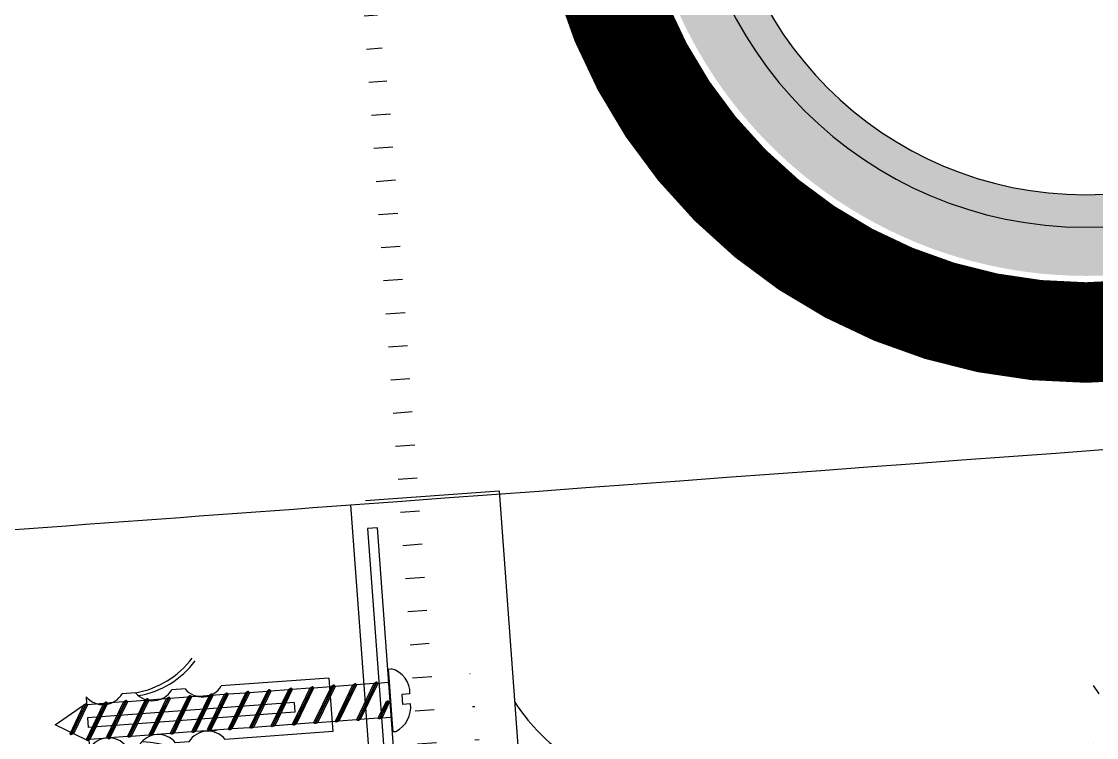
# Model space of a CAD drawing. Header units: inches. Extents: x 0 to 1813292486, y 0 to 3473589894.
# Drawn here: x 600638527.2 to 600638687.5, y 3473202229.8 to 3473202336.6 of the extents above; entities that cross this region are included whole.
import ezdxf
from ezdxf.enums import TextEntityAlignment as Align

# ---------------------------------------------------------------- set-up
doc = ezdxf.new("R2010")
doc.units = ezdxf.units.IN
doc.header["$LTSCALE"] = 1000
doc.header["$MEASUREMENT"] = 0
doc.linetypes.add('AX-MALL-WALL-P02-QT$0$CENTER', pattern=[2, 1.25, -0.25, 0.25, -0.25])
doc.linetypes.add('AX-MALL-WALL-P02-QT$0$HIDDEN', pattern=[0.375, 0.25, -0.125])
for name, color, linetype in [('A-Anno-Note', 241, 'Continuous'), ('AX-MALL-P02-200$0$A-Anno-Note', 241, 'Continuous'), ('AX-MALL-WALL-P02$0$A-Anno-Note', 241, 'Continuous'), ('AX-MALL-WALL-P02-QT$0$0BJECT', 7, 'Continuous'), ('AX-MALL-WALL-P02-QT$0$1', 1, 'Continuous'), ('AX-MALL-WALL-P02-QT$0$1填充', 8, 'Continuous'), ('AX-MALL-WALL-P02-QT$0$8', 8, 'Continuous'), ('AX-MALL-WALL-P02-QT$0$8 填充 虚线 打断线 0.1', 8, 'Continuous'), ('AX-MALL-WALL-P02-QT$0$A-Anno-Note', 241, 'Continuous'), ('AX-MALL-WALL-P02-QT$0$A-Curt', 151, 'Continuous'), ('AX-MALL-WALL-P02-QT$0$A-Detl-Patt', 8, 'Continuous'), ('AX-MALL-WALL-P02-QT$0$A-Detl-Thin', 131, 'Continuous'), ('AX-MALL-WALL-P02-QT$0$A-Wall', 2, 'Continuous'), ('AX-MALL-WALL-P02-QT$0$A-Wall-Patt', 13, 'Continuous'), ('AX-MALL-WALL-P02-QT$0$AP', 3, 'Continuous'), ('AX-MALL-WALL-P02-QT$0$F12_Submate', 8, 'Continuous'), ('AX-MALL-WALL-P02-QT$0$STSF', 2, 'Continuous'), ('PX-MALL-P02-LG$0$P-Airr-Pipe', 140, 'Continuous'), ('PX-MALL-P02-LG$0$P-Pipe-Risr', 7, 'Continuous'), ('PX-MALL-P02-LG$0$P-Pipe-Risr-Arch', 6, 'Continuous'), ('PX-MALL-P02-LG$0$P-Pipe-Risr-W100', 6, 'Continuous'), ('PX-MALL-P02-LG$0$P-Pipe-Risr-W50', 6, 'Continuous')]:
    doc.layers.add(name, color=color, linetype=linetype)
doc.styles.add('PX-MALL-P02-LG$0$jzfz', font='gbenor.shx', dxfattribs={"bigfont": 'gbcbig.shx'})

# ---------------------------------------------------------------- blocks, each defined once
blk = doc.blocks.new('AX-MALL-WALL-P02-QT$0$tj')
at = {"layer": 'AX-MALL-WALL-P02-QT$0$A-Detl-Patt'}
h = blk.add_hatch(dxfattribs=at)
h.set_pattern_fill('STEEL', color=256, scale=100.0000000000001, angle=50.43183869082386)
h.set_pattern_definition([(75.00000000004839, (-14278.19445574284, 156289.8254051208), (-153.3407249234246, 41.08752340989569), []), (75.00000000004839, (-14317.88195610046, 156358.5661673546), (-153.3407249234246, 41.08752340989569), [])])
edge = h.paths.add_edge_path()
edge.add_arc((274302.9537697641, 370915.3693751197), 354853.2281302969, 270.9601093956941, 275.9513128638887)
edge.add_line((311095.3180618286, 17974.67259407043), (323404.2928284407, 17664.898229599))
edge.add_arc((337498.5854798314, -5423.033113246463), 27049.98445535583, 84.4296474408203, 121.40245730350341, ccw=False)
edge.add_line((340124.270958662, 21499.21483898163), (352435.6233639717, 23411.5238032341))
edge.add_line((352435.6233639717, 23411.5238032341), (352460.3320846558, 23263.57286787033))
edge.add_arc((262948.9762239404, 558936.3422532297), 543099.989586636, 279.486523026639, 288.5053300047131)
edge.add_line((435325.042740941, 43917.80823612213), (435185.9318172932, 44187.60760259628))
edge.add_arc((262948.9762341097, 558936.342259489), 542799.9895904897, 279.51816553668203, 288.50044427399206, ccw=False)
edge.add_line((352706.5441896915, 23608.95860147476), (352681.7270303965, 23756.88773488998))
edge.add_line((352681.7270303965, 23756.88773488998), (340117.7681742907, 21803.84383869171))
edge.add_arc((337510.0970116529, -5455.006554111635), 27383.29552171703, 84.53552636432372, 121.2026843873002)
edge.add_line((323323.7129554749, 17967.02113437653), (311085.7617697716, 18275.00808191299))
edge.add_arc((274273.8104503512, 371474.5356685471), 355112.6948552598, 270.96411062040687, 275.9501261722048, ccw=False)
edge.add_line((280248.9759351015, 16412.11376953125), (280248.9759185314, 16111.96136569977))
blk = doc.blocks.new('*U279')
at = {"color": 0, "linetype": 'ByBlock', "lineweight": 50, "ltscale": 0.2}
for p, q in [((-2.147202852589544, 4.749999999999091), (0, 4.749999999999091)), ((0, -4.749999999999091), (0, 4.749999999999091)), ((-3.69999999999709, 0.3999999999987267), (-3.325615217181621, 0.4000000000023647)), ((-3.325615217181621, 0.4000000000023647), (-3.325615240581101, -0.4000000000023647)), ((-3.69999999999709, -0.4000000000005457), (-3.325615240581101, -0.4000000000023647)), ((-3.69999999999709, -0.4000000000005457), (-3.325615217181621, -0.4000000000023647)), ((-2.147202852655028, -4.750000000000909), (0, -4.749999999999091))]:
    blk.add_line(p, q, dxfattribs=at)
at = {"color": 6, "linetype": 'AX-MALL-WALL-P02-QT$0$HIDDEN', "ltscale": 0.05}
for p, q in [((-0.6750316474657977, 1.140000000000001), (-3.325615228868008, 2.449999999987274)), ((-0.6750316474657977, 1.14), (-0.6750316474657977, -1.140000000000001)), ((-0.06888289537171222, 0), (-0.6750316474657977, 1.140000000000001)), ((-0.06888289537171222, 0), (-0.6750316474657977, -1.140000000000001)), ((-0.6750316474657977, -1.140000000000001), (-3.325615228893758, -2.449999999999999))]:
    blk.add_line(p, q, dxfattribs=at)
at = {"color": 0, "linetype": 'ByBlock', "ltscale": 0.2}
for p, q in [((0.1999999999970897, 1.789999999997235), (11.67855772335856, 1.789999999997235)), ((1.247816335799423, 1.789999999997235), (1.600000000005707, 2.399999999998059)), ((1.600000000005707, 2.399999999998059), (1.952183664211248, 1.789999999998216)), ((2.847816335799424, 1.789999999997235), (3.200000000005707, 2.399999999998059)), ((3.200000000005707, 2.399999999998059), (3.552183664211248, 1.789999999998216)), ((4.447816335799424, 1.789999999997235), (4.800000000005708, 2.399999999998059)), ((4.800000000005708, 2.399999999998059), (5.152183664211249, 1.789999999998216)), ((6.047816335799424, 1.789999999997235), (6.400000000005708, 2.399999999998059)), ((6.400000000005708, 2.399999999998059), (6.752183664211248, 1.789999999998216)), ((7.647816335799424, 1.789999999997235), (8.000000000005707, 2.399999999998059)), ((8.000000000005707, 2.399999999998059), (8.352183664211248, 1.789999999998216)), ((9.247816335799424, 1.789999999997235), (9.600000000005707, 2.399999999998059)), ((9.600000000005707, 2.399999999998059), (9.952183664211248, 1.789999999998216)), ((11.67855772335856, 1.789999999997235), (16, 0)), ((16, 0), (11.67855772334904, -1.790000000000873)), ((0.1999999999970896, -1.790000000000873), (11.67855772334904, -1.790000000000873)), ((2.047816335800007, -1.789999999998201), (2.400000000005662, -2.399999999998059)), ((2.400000000005662, -2.399999999998059), (2.752183664211202, -1.789999999998216)), ((3.647816335800008, -1.789999999998201), (4.000000000005661, -2.399999999998059)), ((4.000000000005661, -2.399999999998059), (4.352183664211202, -1.789999999998216)), ((5.247816335800009, -1.789999999998201), (5.600000000005663, -2.399999999998059)), ((5.600000000005663, -2.399999999998059), (5.952183664211203, -1.789999999998216)), ((6.847816335800008, -1.789999999998201), (7.200000000005662, -2.399999999998059)), ((7.200000000005662, -2.399999999998059), (7.552183664211203, -1.789999999998216)), ((8.447816335800008, -1.789999999998201), (8.800000000005662, -2.399999999998059)), ((8.800000000005662, -2.399999999998059), (9.152183664211202, -1.789999999998216)), ((10.04781633580001, -1.789999999998201), (10.40000000000566, -2.399999999998059)), ((10.40000000000566, -2.399999999998059), (10.7521836642112, -1.789999999998216))]:
    blk.add_line(p, q, dxfattribs=at)
at = {"color": 6, "linetype": 'ByBlock'}
for p, q in [((1.247816335799423, 1.789999999997235), (2.047816335800007, -1.789999999998201)), ((1.600000000005707, 2.399999999998059), (2.400000000005662, -2.399999999998059)), ((2.752183664209724, -1.790000000000873), (1.952183664211248, 1.789999999998216)), ((2.847816335799424, 1.789999999997235), (3.647816335800008, -1.789999999998201)), ((3.200000000005707, 2.399999999998059), (4.000000000005661, -2.399999999998059)), ((4.352183664209724, -1.790000000000873), (3.552183664211248, 1.789999999998216)), ((4.447816335799424, 1.789999999997235), (5.247816335800009, -1.789999999998201)), ((4.800000000005708, 2.399999999998059), (5.600000000005663, -2.399999999998059)), ((5.952183664209725, -1.790000000000873), (5.152183664211249, 1.789999999998216)), ((6.047816335799424, 1.789999999997235), (6.847816335800008, -1.789999999998201)), ((6.400000000005708, 2.399999999998059), (7.200000000005662, -2.399999999998059)), ((7.552183664209725, -1.790000000000873), (6.752183664211248, 1.789999999998216)), ((7.647816335799424, 1.789999999997235), (8.447816335800008, -1.789999999998201)), ((8.000000000005707, 2.399999999998059), (8.800000000005662, -2.399999999998059)), ((9.152183664209725, -1.790000000000873), (8.352183664211248, 1.789999999998216)), ((9.247816335799424, 1.789999999997235), (10.04781633580001, -1.789999999998201)), ((9.600000000005707, 2.399999999998059), (10.40000000000566, -2.399999999998059)), ((10.75218366420972, -1.790000000000873), (9.952183664211248, 1.789999999998216))]:
    blk.add_line(p, q, dxfattribs=at)
at = {"color": 1, "linetype": 'AX-MALL-WALL-P02-QT$0$CENTER', "ltscale": 0.1}
blk.add_line((-3.720025046972161, 0), (16.47241296467109, 0), dxfattribs=at)
at = {"color": 0, "linetype": 'ByBlock', "lineweight": 50, "ltscale": 0.2}
for start, end in [(143.57642635749, 177.1340160170254), (182.8659839823501, 216.4235736418013)]:
    blk.add_arc((4.289993742175284, -4.638422979041934e-11), 8, start, end, dxfattribs=at)
at = {"color": 0, "linetype": 'ByBlock', "ltscale": 0.2}
for centre, start, end in [((0.1999999999970897, 1.989999999997235), 180, 270), ((0.1999999999970896, -1.990000000000873), 90, 180)]:
    blk.add_arc(centre, 0.2, start, end, dxfattribs=at)
blk = doc.blocks.new('AX-MALL-WALL-P02-QT$0$GB12618-90-4×10铆厚5')
at = {"color": 3, "linetype": 'Continuous'}
for p, q in [((-0.3828890285466002, 4.144999999999996), (2.842170943040401e-13, 4.144999999999996)), ((2.842170943040401e-13, 4.144999999999996), (-2.557953848736361e-13, -4.144999999999982)), ((1.13686837721616e-13, 2), (5.000000000000085, 2)), ((-1.699999999999875, 1.090000000000003), (-1.700000000000017, -1.090000000000003)), ((6.5, 0), (7.260859888279697, 1.439128983241929)), ((6.5, 0), (7.260859888279697, -1.439128983241929)), ((-5.684341886080801e-14, -2), (5.000000000000171, -2)), ((-0.3828890285466002, -4.144999999999996), (-2.557953848736361e-13, -4.144999999999982))]:
    blk.add_line(p, q, dxfattribs=at)
at = {"color": 1, "linetype": 'AX-MALL-WALL-P02-QT$0$CENTER', "ltscale": 2.357947691000002}
blk.add_line((-2.470786271884123, 0), (7.1549121964959, 0), dxfattribs=at)
at = {"color": 3, "linetype": 'Continuous'}
for centre, radius, start, end in [((5.007748688829707, 0), 6.8, 142.4423901337784, 170.5515263407792), ((6.200000000000017, 1.999999999999986), 1.2, 332.1348283377681, 179.9999999999992), ((5.007748688829707, 0), 6.8, 189.4484736592125, 217.5576098662215), ((6.200000000000017, -1.999999999999986), 1.2, 180.0000000000008, 27.865171662232)]:
    blk.add_arc(centre, radius, start, end, dxfattribs=at)
blk = doc.blocks.new('AX-MALL-WALL-P02-QT$0$jmhgfjrwtuh45trhg')
at = {"layer": 'AX-MALL-WALL-P02-QT$0$8'}
h = blk.add_hatch(dxfattribs=at)
h.set_pattern_fill('HONEY', color=256, scale=0.25, angle=540, style=0)
h.set_pattern_definition([(180, (174902.8055026438, 260502.9244215135), (-1.190625000000001, 0.6874074999999996), [0.7937499999999996, -1.587499999999999]), (60.00000000000007, (174902.8055026438, 260502.9244215135), (1.190624857751951, 0.6874077463808479), [0.7937499999999998, -1.5875]), (120.0000000000001, (174902.8055026438, 260502.9244215135), (-1.422480490101788e-07, 1.374815246380847), [-1.587499999999998, 0.793749999999999])])
edge = h.paths.add_edge_path()
edge.add_ellipse((-7.381093692034483, 0.0004881098866462708), major_axis=(-4.500512427303327, 0.0599604968055805), ratio=0.8888964256937906, start_angle=0, end_angle=360)
h = blk.add_hatch(dxfattribs=at)
h.set_pattern_fill('ANSI31', color=256, scale=0.25, angle=540, style=0)
h.set_pattern_definition([(135, (174877.8915891033, 260527.0201570056), (0.5612660075668218, 0.561266007566822), [])])
edge = h.paths.add_edge_path()
edge.add_line((-6.732046198099852, -3.999984314665198), (0.7606497555971146, -3.999992402270436))
edge.add_arc((10.89760908910801, 1.372666469379169e-08), 10.89760908902902, 185.1706430858447, 201.5339390828918, ccw=False)
edge.add_arc((10.89760909097776, 1.46875754336584e-08), 10.89760909097777, 179.9999983242518, 185.1706430899903, ccw=False)
edge.add_arc((10.8976090814998, -3.305050677582244e-10), 10.8976090814998, 172.405914544884, 179.999998245292, ccw=False)
edge.add_arc((10.89760910163166, 2.399151188825499e-08), 10.89760909824084, 166.2009138960958, 172.405914685627, ccw=False)
edge.add_arc((10.89760909118997, 3.20384341279123e-09), 10.89760909305875, 158.4660575048171, 166.2009137768617, ccw=False)
edge.add_line((0.7606499921530485, 3.999993024393916), (-6.732046198099852, 3.999993018805981))
edge.add_line((-6.732046198099852, 3.999993018805981), (-7.434310466051102, 4.000001827254891))
edge.add_arc((-7.346563589607311, -0.7724568381427241), 4.77326525842158, 45.113146065855574, 91.05332694051708, ccw=False)
edge.add_arc((-7.285040638659268, -0.471543983603409), 4.519802628022898, 23.880201270293526, 42.973244887725286, ccw=False)
edge.add_arc((-17.96341248835284, -2.937949023056029), 15.42173703289524, 12.393051035798976, 16.175277688883625, ccw=False)
edge.add_arc((-7.124157124383296, 0.06055414242018581), 4.234584301495465, -16.603288786277403, 4.215310169606482, ccw=False)
edge.add_arc((-6.202524996367059, -0.2415477178019161), 3.265159700863698, 311.88282864647357, 343.85568820323726, ccw=False)
edge.add_arc((-7.167425456053625, 0.5221782191043327), 4.482791074939454, 293.45411963007103, 314.5488009221328, ccw=False)
edge.add_arc((-7.359334706204196, 0.963068322986814), 4.963637149729599, 269.13356864662484, 293.4607319460402, ccw=False)
edge.add_line((-7.434392362833023, -4.000001301988959), (-6.732046198099852, -4.000001301988959))
at = {"layer": 'AX-MALL-WALL-P02-QT$0$1', "lineweight": 5}
blk.add_lwpolyline([(-6.732046198099852, -3.999984314665198), (0.7606497555971146, -3.999992402270436, -0.07151991883264351), (0.04434557817876339, -0.9821176063269377, -0.02256502262157294), (0, 3.334134817123413e-07, -0.03314757349092835), (0.09558088518679142, 1.440163372084498, -0.02708104081121189), (0.3145258761942387, 2.599275596439838, -0.03376249720545622), (0.7606499921530485, 3.999993024393916), (-6.732046198099852, 3.999993018805981), (-7.434310466051102, 4.000001827254891, -0.2031804997258816), (-3.978027198463678, 2.60941007360816, -0.08350238853102138), (-3.152160692960024, 1.358188005164266, -0.01650457541436716), (-2.901027917861938, 0.3718159478157759, -0.09108895525925141), (-3.066128842532635, -1.149450266733766, -0.1404200751386546), (-4.02267349883914, -2.672497186809778, -0.09230372069197638), (-5.383209191262722, -3.590240551158786, -0.1065477416812411), (-7.434392362833023, -4.000001301988959), (-6.732046198099852, -4.000001301988959)], format="xyb", dxfattribs=at)
blk.add_ellipse((-7.381093692034483, 0.0004881098866462708), major_axis=(-4.500512427301946, 0.05996049685588117), ratio=0.8888964256939306, dxfattribs=at)
blk = doc.blocks.new('AX-MALL-WALL-P02-QT$0$pzd')
for p, q in [((-46.99231773451902, 3.870509743701405), (-46.98238723502436, 2.827295852588577)), ((-51.89071414621139, 3.637978807091713e-12), (-47.44426745038072, 2.627295852584211)), ((-47.4650342187233, -2.549312040882796), (-51.89071414621139, 3.637978807091713e-12)), ((-46.99816657703195, 0.7273625492634892), (-46.99816657703195, -0.7147973545615969)), ((-46.99231773451902, -3.870509743701405), (-46.99231773451902, -2.585558247239533))]:
    blk.add_line(p, q)
at = {"layer": 'AX-MALL-WALL-P02-QT$0$0BJECT'}
for p, q in [((-39.582473202041, 3.913673162471241), (-41.582473202041, 3.913673162471241)), ((-32.17262866956298, 3.956836581233802), (-34.17262866956298, 3.956836581233802)), ((-10.70183767256094, 4.000000000003638), (-26.76278413708496, 4.000000000003638)), ((-10.67745417730475, 4.000000000003638), (-10.67745417730475, -3.999999999996362)), ((-16.10487232582818, 0.7273625492634892), (-46.99816657703195, 0.7273625492634892)), ((-16.10487232582818, 0.7273625492634892), (-16.10487232582818, -0.7147973545615969)), ((-16.10487232582818, -0.7147973545615969), (-46.99816657703195, -0.7147973545615969)), ((-39.582473202041, -3.913673162471241), (-41.582473202041, -3.913673162471241)), ((-32.17262866956298, -3.956836581233802), (-34.17262866956298, -3.956836581233802)), ((-10.67745417730475, -3.999999999996362), (-26.76278413708496, -3.999999999996362)), ((-30.79212488308258, -8.462003983000614), (-30.37328007823089, -8.00474198261145))]:
    blk.add_line(p, q, dxfattribs=at)
for centre, radius, start, end in [((-40.90485334786354, 17.23789096762266), 13.38967771715128, 275.6678372151979, 319.0483574165744), ((-40.48600854301185, 16.78062896724077), 13.38967771715128, 275.6678372151979, 319.0483574165744), ((-44.30262324288196, 5.800649567903747), 3.310573394341929, 215.6634335188293, 325.2508364694484), ((-36.89277871040395, 5.843812986673584), 3.310573394341929, 215.6634335188293, 325.2508364694484), ((-29.48293417792593, 5.886976405436144), 3.310573394341929, 215.6634335188293, 325.2508364694484), ((-44.30262324288196, -5.800649567903747), 3.310573394341929, 34.7491635305516, 144.3365664811707), ((-36.89277871040395, -5.843812986669946), 3.310573394341929, 34.7491635305516, 144.3365664811707), ((-29.48293417792593, -5.886976405436144), 3.310573394341929, 34.7491635305516, 144.3365664811707), ((-40.90485334786354, -17.23789096762266), 13.38967771715128, 40.95164258342553, 84.33216278480212), ((-40.48600854301185, -16.78062896723713), 13.38967771715128, 40.95164258342553, 84.33216278480212)]:
    blk.add_arc(centre, radius, start, end, dxfattribs=at)
at = {"layer": 'AX-MALL-WALL-P02-QT$0$1', "linetype": 'Continuous'}
for p, q in [((-1.738379279267974, 4.66547399999763), (-1.736824256469845, 3.483230871865089)), ((-1.736824256469845, 4.669052371904399), (-1.288217818088015, 4.665473936289345)), ((-1.736824256469845, 3.483230871865089), (-1.736824256469845, -3.483230871865089)), ((1.202833203278715, 0.744011025668442), (0, 0.744011025668442)), ((0, 0.744011025668442), (0, -0.744011025668442)), ((1.202833203278715, -0.744011025668442), (0, -0.744011025668442)), ((-1.736824256469845, -3.483230871865089), (-1.736824256469845, -4.669052371904399)), ((-1.736824256469845, -4.669052371904399), (-1.299382817625883, -4.669052371897124))]:
    blk.add_line(p, q, dxfattribs=at)
at = {"layer": 'AX-MALL-WALL-P02-QT$0$1', "color": 2, "linetype": 'Continuous'}
for p, q in [((-47.44426745038072, 2.627295852584211), (-49.83636145586206, -1.515932501384668)), ((-47.09785728885618, 2.827295852588577), (-49.66315637509979, -1.615932501383213)), ((-46.98238723502436, 2.827295852588577), (-49.54768632126797, -1.615932501383213)), ((-46.86691718119255, 2.627295852584211), (-49.25901118667389, -1.515932501384668)), ((-44.46281281895062, 2.650687959114293), (-47.4650342187233, -2.549312040882796)), ((-47.09785728885618, 2.827295852588577), (-47.44426745038072, 2.627295852584211)), ((-44.11640265742608, 2.850687959118659), (-47.29182913797558, -2.649312040881341)), ((-44.00093260359426, 2.850687959118659), (-47.17635908412922, -2.649312040881341)), ((-46.98238723502436, 2.827295852588577), (-47.09785728885618, 2.827295852588577)), ((-47.08435184985865, 2.650687959114293), (-47.08546254974499, 2.650687959114293)), ((-46.86691718119255, 2.627295852584211), (-46.98238723502436, 2.827295852588577)), ((-43.88546254976245, 2.650687959114293), (-46.88768394953513, -2.549312040882796)), ((-44.46281281895062, 2.650687959114293), (-46.88042262019007, 2.650687959114293)), ((-44.11640265742608, 2.850687959118659), (-44.46281281895062, 2.650687959114293)), ((-41.48246888740687, 2.674080065644375), (-44.38924201999907, -2.360598686082085)), ((-41.13605872589687, 2.874080065648741), (-44.31148520643183, -2.625919934351259)), ((-41.02058867205051, 2.874080065648741), (-44.19601515260001, -2.625919934351259)), ((-44.00093260359426, 2.850687959118659), (-44.11640265742608, 2.850687959118659)), ((-41.48246888740687, 2.674080065644375), (-44.10289721842855, 2.674080065644375)), ((-43.88546254976245, 2.650687959114293), (-44.00093260359426, 2.850687959118659)), ((-40.90511861820414, 2.674080065644375), (-43.90734001800593, -2.525919934352714)), ((-41.13605872589687, 2.874080065648741), (-41.48246888740687, 2.674080065644375)), ((-38.28246888740978, 2.674080065644375), (-41.28469028718246, -2.525919934352714)), ((-41.02058867205051, 2.874080065648741), (-41.13605872589687, 2.874080065648741)), ((-37.93605872588523, 2.874080065648741), (-41.11148520643474, -2.625919934351259)), ((-40.90511861820414, 2.674080065644375), (-41.02058867205051, 2.874080065648741)), ((-37.82058867205342, 2.874080065648741), (-40.99601515258837, -2.625919934351259)), ((-38.28246888740978, 2.674080065644375), (-40.90511861820414, 2.674080065644375)), ((-37.7051186182216, 2.674080065644375), (-40.70734001799428, -2.525919934352714)), ((-37.93605872588523, 2.874080065648741), (-38.28246888740978, 2.674080065644375)), ((-35.08246888739814, 2.674080065644375), (-38.08469028718537, -2.525919934352714)), ((-37.82058867205342, 2.874080065648741), (-37.93605872588523, 2.874080065648741)), ((-34.73605872588814, 2.874080065648741), (-37.91148520643765, -2.625919934351259)), ((-37.7051186182216, 2.674080065644375), (-37.82058867205342, 2.874080065648741)), ((-34.62058867204178, 2.874080065648741), (-37.79601515259128, -2.625919934351259)), ((-35.08246888739814, 2.674080065644375), (-37.7051186182216, 2.674080065644375)), ((-34.50511861820996, 2.674080065644375), (-37.50734001799719, -2.525919934352714)), ((-34.73605872588814, 2.874080065648741), (-35.08246888739814, 2.674080065644375)), ((-31.88246888740105, 2.674080065644375), (-34.88469028718828, -2.525919934352714)), ((-34.62058867204178, 2.874080065648741), (-34.73605872588814, 2.874080065648741)), ((-31.53605872589105, 2.874080065648741), (-34.711485206426, -2.625919934351259)), ((-34.50511861820996, 2.674080065644375), (-34.62058867204178, 2.874080065648741)), ((-31.42058867205924, 2.874080065648741), (-34.59601515259419, -2.625919934351259)), ((-31.88246888740105, 2.674080065644375), (-34.50511861820996, 2.674080065644375)), ((-31.30511861821287, 2.674080065644375), (-34.3073400180001, -2.525919934352714)), ((-31.53605872589105, 2.874080065648741), (-31.88246888740105, 2.674080065644375)), ((-28.68469028719119, 2.674080065644375), (-31.59146341978339, -2.360598686082085)), ((-31.42058867205924, 2.874080065648741), (-31.53605872589105, 2.874080065648741)), ((-28.33828012568119, 2.874080065648741), (-31.51370660621615, -2.625919934351259)), ((-31.30511861821287, 2.674080065644375), (-31.42058867205924, 2.874080065648741)), ((-28.22281007183483, 2.874080065648741), (-31.39823655238433, -2.625919934351259)), ((-28.68469028719119, 2.674080065644375), (-31.30511861821287, 2.674080065644375)), ((-28.10734001798846, 2.674080065644375), (-31.10956141779025, -2.525919934352714)), ((-26.42037843087746, 2.674080065644375), (-29.32715156346967, -2.360598686082085)), ((-26.07396826935292, 2.874080065648741), (-29.24939474988787, -2.625919934351259)), ((-25.9584982155211, 2.874080065648741), (-29.13392469605606, -2.625919934351259)), ((-26.42037843087746, 2.674080065644375), (-29.04080676189915, 2.674080065644375)), ((-25.84302816167474, 2.674080065644375), (-28.84524956146197, -2.525919934352714)), ((-28.33828012568119, 2.874080065648741), (-28.68469028719119, 2.674080065644375)), ((-28.22281007183483, 2.874080065648741), (-28.33828012568119, 2.874080065648741)), ((-28.10734001798846, 2.674080065644375), (-28.22281007183483, 2.874080065648741)), ((-26.07396826935292, 2.874080065648741), (-26.42037843087746, 2.674080065644375)), ((-23.22037843086582, 2.674080065644375), (-26.22259983065305, -2.525919934352714)), ((-25.9584982155211, 2.874080065648741), (-26.07396826935292, 2.874080065648741)), ((-22.87396826935583, 2.874080065648741), (-26.04939474990533, -2.625919934351259)), ((-25.84302816167474, 2.674080065644375), (-25.9584982155211, 2.874080065648741)), ((-22.75849821550946, 2.874080065648741), (-25.93392469605897, -2.625919934351259)), ((-23.22037843086582, 2.674080065644375), (-25.84302816167474, 2.674080065644375)), ((-22.64302816167765, 2.674080065644375), (-25.64524956146488, -2.525919934352714)), ((-22.87396826935583, 2.874080065648741), (-23.22037843086582, 2.674080065644375)), ((-20.02037843086873, 2.674080065644375), (-23.02259983065596, -2.525919934352714)), ((-22.75849821550946, 2.874080065648741), (-22.87396826935583, 2.874080065648741)), ((-19.67396826935874, 2.874080065648741), (-22.84939474989369, -2.625919934351259)), ((-22.64302816167765, 2.674080065644375), (-22.75849821550946, 2.874080065648741)), ((-19.55849821551237, 2.874080065648741), (-22.73392469606188, -2.625919934351259)), ((-20.02037843086873, 2.674080065644375), (-22.64302816167765, 2.674080065644375)), ((-19.44302816168056, 2.674080065644375), (-22.44524956146779, -2.525919934352714)), ((-19.67396826935874, 2.874080065648741), (-20.02037843086873, 2.674080065644375)), ((-16.82037843087164, 2.674080065644375), (-19.82259983064432, -2.525919934352714)), ((-19.55849821551237, 2.874080065648741), (-19.67396826935874, 2.874080065648741)), ((-16.4739682693471, 2.874080065648741), (-19.6493947498966, -2.625919934351259)), ((-19.44302816168056, 2.674080065644375), (-19.55849821551237, 2.874080065648741)), ((-16.35849821551528, 2.874080065648741), (-19.53392469605024, -2.625919934351259)), ((-16.82037843087164, 2.674080065644375), (-19.44302816168056, 2.674080065644375)), ((-16.24302816168347, 2.674080065644375), (-19.24524956145615, -2.525919934352714)), ((-16.4739682693471, 2.874080065648741), (-16.82037843087164, 2.674080065644375)), ((-13.62259983066178, 2.674080065644375), (-16.52937296325399, -2.360598686082085)), ((-16.35849821551528, 2.874080065648741), (-16.4739682693471, 2.874080065648741)), ((-13.27618966913724, 2.874080065648741), (-16.45161614968674, -2.625919934351259)), ((-16.24302816168347, 2.674080065644375), (-16.35849821551528, 2.874080065648741)), ((-13.16071961530542, 2.874080065648741), (-16.33614609584038, -2.625919934351259)), ((-13.62259983066178, 2.674080065644375), (-16.24302816168347, 2.674080065644375)), ((-13.04524956145906, 2.674080065644375), (-16.04747096124629, -2.525919934352714)), ((-13.27618966913724, 2.874080065648741), (-13.62259983066178, 2.674080065644375)), ((-10.42259983065014, 2.674080065644375), (-13.42482123043737, -2.525919934352714)), ((-13.16071961530542, 2.874080065648741), (-13.27618966913724, 2.874080065648741)), ((-10.07618966914015, 2.874080065648741), (-13.25161614968965, -2.625919934351259)), ((-13.04524956145906, 2.674080065644375), (-13.16071961530542, 2.874080065648741)), ((-9.960719615293783, 2.874080065648741), (-13.13614609584329, -2.625919934351259)), ((-10.42259983065014, 2.674080065644375), (-13.04524956145906, 2.674080065644375)), ((-9.84524956146197, 2.674080065644375), (-12.8474709612492, -2.525919934352714)), ((-10.07618966914015, 2.874080065648741), (-10.42259983065014, 2.674080065644375)), ((-7.222599830653053, 2.674080065644375), (-10.22482123044028, -2.525919934352714)), ((-9.960719615293783, 2.874080065648741), (-10.07618966914015, 2.874080065648741)), ((-6.876189669143059, 2.874080065648741), (-10.05161614967801, -2.625919934351259)), ((-9.84524956146197, 2.674080065644375), (-9.960719615293783, 2.874080065648741)), ((-6.760719615311245, 2.874080065648741), (-9.936146095846198, -2.625919934351259)), ((-7.222599830653053, 2.674080065644375), (-9.84524956146197, 2.674080065644375)), ((-6.64524956146488, 2.674080065644375), (-9.647470961252111, -2.525919934352714)), ((-6.876189669143059, 2.874080065648741), (-7.222599830653053, 2.674080065644375)), ((-4.022599830655963, 2.674080065644375), (-7.024821230443195, -2.525919934352714)), ((-6.760719615311245, 2.874080065648741), (-6.876189669143059, 2.874080065648741)), ((-3.676189669131418, 2.874080065648741), (-6.851616149680922, -2.625919934351259)), ((-6.64524956146488, 2.674080065644375), (-6.760719615311245, 2.874080065648741)), ((-3.560719615299604, 2.874080065648741), (-6.736146095849108, -2.625919934351259)), ((-4.022599830655963, 2.674080065644375), (-6.64524956146488, 2.674080065644375)), ((-3.44524956146779, 2.674080065644375), (-6.447470961240469, -2.525919934352714)), ((-3.676189669131418, 2.874080065648741), (-4.022599830655963, 2.674080065644375)), ((-3.560719615299604, 2.874080065648741), (-3.676189669131418, 2.874080065648741)), ((-3.44524956146779, 2.674080065644375), (-3.560719615299604, 2.874080065648741)), ((-1.94636026135413, 2.674080065644375), (-3.44524956146779, 2.674080065644375)), ((-1.794442259488278, 2.7438022680617), (-1.794442259488278, -2.626583945562743)), ((-49.66315637509979, -1.615932501383213), (-49.83636145586206, -1.515932501384668)), ((-49.25901118667389, -1.515932501384668), (-49.54768632126797, -1.615932501383213)), ((-30.39425014045264, -0.2908120360771136), (-31.68469028719119, -2.525919934352714)), ((-15.33215968390869, -0.2908120360771136), (-16.62259983066178, -2.525919934352714)), ((-2.534381083707558, -0.2908120360771136), (-3.824821230446105, -2.525919934352714)), ((-2.187970922197565, -0.09081203608002397), (-3.651616149683832, -2.625919934351259)), ((-2.072500868351199, -0.09081203608002397), (-3.536146095852018, -2.625919934351259)), ((-1.957030814504833, -0.2908120360771136), (-3.247470961257932, -2.525919934352714)), ((-2.187970922197565, -0.09081203608002397), (-2.534381083707558, -0.2908120360771136)), ((-2.072500868351199, -0.09081203608002397), (-2.187970922197565, -0.09081203608002397)), ((-1.957030814504833, -0.2908120360771136), (-2.072500868351199, -0.09081203608002397)), ((-49.54768632126797, -1.615932501383213), (-49.66315637509979, -1.615932501383213)), ((-47.29182913797558, -2.649312040881341), (-47.4650342187233, -2.549312040882796)), ((-47.17635908412922, -2.649312040881341), (-47.29182913797558, -2.649312040881341)), ((-46.88768394953513, -2.549312040882796), (-47.17635908412922, -2.649312040881341)), ((-44.26503421872621, -2.549312040882796), (-46.88768394953513, -2.549312040882796)), ((-44.09182913797849, -2.649312040881341), (-44.26503421872621, -2.549312040882796)), ((-43.97635908413213, -2.649312040881341), (-44.09182913797849, -2.649312040881341)), ((-43.68768394953804, -2.549312040882796), (-43.97635908413213, -2.649312040881341)), ((-41.28469028718246, -2.525919934352714), (-43.90734001800593, -2.525919934352714)), ((-41.11148520643474, -2.625919934351259), (-41.28469028718246, -2.525919934352714)), ((-40.99601515258837, -2.625919934351259), (-41.11148520643474, -2.625919934351259)), ((-40.70734001799428, -2.525919934352714), (-40.99601515258837, -2.625919934351259)), ((-38.08469028718537, -2.525919934352714), (-40.70734001799428, -2.525919934352714)), ((-37.91148520643765, -2.625919934351259), (-38.08469028718537, -2.525919934352714)), ((-37.79601515259128, -2.625919934351259), (-37.91148520643765, -2.625919934351259)), ((-37.50734001799719, -2.525919934352714), (-37.79601515259128, -2.625919934351259)), ((-34.88469028718828, -2.525919934352714), (-37.50734001799719, -2.525919934352714)), ((-34.711485206426, -2.625919934351259), (-34.88469028718828, -2.525919934352714)), ((-34.59601515259419, -2.625919934351259), (-34.711485206426, -2.625919934351259)), ((-34.3073400180001, -2.525919934352714), (-34.59601515259419, -2.625919934351259)), ((-31.68469028719119, -2.525919934352714), (-34.3073400180001, -2.525919934352714)), ((-31.51148520642892, -2.625919934351259), (-31.68469028719119, -2.525919934352714)), ((-31.3960151525971, -2.625919934351259), (-31.51148520642892, -2.625919934351259)), ((-31.10734001800301, -2.525919934352714), (-31.3960151525971, -2.625919934351259)), ((-28.48691168696678, -2.525919934352714), (-31.10956141779025, -2.525919934352714)), ((-26.22259983065305, -2.525919934352714), (-28.84524956146197, -2.525919934352714)), ((-28.31370660621906, -2.625919934351259), (-28.48691168696678, -2.525919934352714)), ((-28.19823655237269, -2.625919934351259), (-28.31370660621906, -2.625919934351259)), ((-27.9095614177786, -2.525919934352714), (-28.19823655237269, -2.625919934351259)), ((-26.04939474990533, -2.625919934351259), (-26.22259983065305, -2.525919934352714)), ((-25.93392469605897, -2.625919934351259), (-26.04939474990533, -2.625919934351259)), ((-25.64524956146488, -2.525919934352714), (-25.93392469605897, -2.625919934351259)), ((-23.02259983065596, -2.525919934352714), (-25.64524956146488, -2.525919934352714)), ((-22.84939474989369, -2.625919934351259), (-23.02259983065596, -2.525919934352714)), ((-22.73392469606188, -2.625919934351259), (-22.84939474989369, -2.625919934351259)), ((-22.44524956146779, -2.525919934352714), (-22.73392469606188, -2.625919934351259)), ((-19.82259983064432, -2.525919934352714), (-22.44524956146779, -2.525919934352714)), ((-19.6493947498966, -2.625919934351259), (-19.82259983064432, -2.525919934352714)), ((-19.53392469605024, -2.625919934351259), (-19.6493947498966, -2.625919934351259)), ((-19.24524956145615, -2.525919934352714), (-19.53392469605024, -2.625919934351259)), ((-16.62259983066178, -2.525919934352714), (-19.24524956145615, -2.525919934352714)), ((-16.44939474989951, -2.625919934351259), (-16.62259983066178, -2.525919934352714)), ((-16.3339246960677, -2.625919934351259), (-16.44939474989951, -2.625919934351259)), ((-16.04524956147361, -2.525919934352714), (-16.3339246960677, -2.625919934351259)), ((-13.42482123043737, -2.525919934352714), (-16.04747096124629, -2.525919934352714)), ((-13.25161614968965, -2.625919934351259), (-13.42482123043737, -2.525919934352714)), ((-13.13614609584329, -2.625919934351259), (-13.25161614968965, -2.625919934351259)), ((-12.8474709612492, -2.525919934352714), (-13.13614609584329, -2.625919934351259)), ((-10.22482123044028, -2.525919934352714), (-12.8474709612492, -2.525919934352714)), ((-10.05161614967801, -2.625919934351259), (-10.22482123044028, -2.525919934352714)), ((-9.936146095846198, -2.625919934351259), (-10.05161614967801, -2.625919934351259)), ((-9.647470961252111, -2.525919934352714), (-9.936146095846198, -2.625919934351259)), ((-7.024821230443195, -2.525919934352714), (-9.647470961252111, -2.525919934352714)), ((-6.851616149680922, -2.625919934351259), (-7.024821230443195, -2.525919934352714)), ((-6.736146095849108, -2.625919934351259), (-6.851616149680922, -2.625919934351259)), ((-6.447470961240469, -2.525919934352714), (-6.736146095849108, -2.625919934351259)), ((-3.824821230446105, -2.525919934352714), (-6.447470961240469, -2.525919934352714)), ((-3.651616149683832, -2.625919934351259), (-3.824821230446105, -2.525919934352714)), ((-3.536146095852018, -2.625919934351259), (-3.651616149683832, -2.625919934351259)), ((-3.247470961257932, -2.525919934352714), (-3.536146095852018, -2.625919934351259)), ((-1.94636026135413, -2.525919934352714), (-3.247470961257932, -2.525919934352714))]:
    blk.add_line(p, q, dxfattribs=at)
at = {"layer": 'AX-MALL-WALL-P02-QT$0$1', "linetype": 'Continuous'}
for centre, radius, start, end in [((-2.403435083848308, 1.205115724722418), 3.635627662754216, 352.713582822098, 72.32148330197641), ((-2.836932293008431, -0.9287610150240653), 4.043987861451619, 292.3464590782594, 2.618474797892668)]:
    blk.add_arc(centre, radius, start, end, dxfattribs=at)
at = {"layer": 'AX-MALL-WALL-P02-QT$0$1', "color": 2, "linetype": 'Continuous'}
for centre, start, end in [((-1.94636026135413, 2.874080065648741), 270, 0), ((-1.94636026135413, -2.725919934349804), 0, 90)]:
    blk.add_arc(centre, 0.2, start, end, dxfattribs=at)
blk = doc.blocks.new('AX-MALL-WALL-P02-QT$0$A$C6881390A')
at = {"layer": 'AX-MALL-WALL-P02-QT$0$F12_Submate'}
h = blk.add_hatch(dxfattribs=at)
h.set_pattern_fill('ANSI37', color=8, angle=-90.00000000000001)
h.set_pattern_definition([(134.9999999999999, (-14682478.60183269, -8841814.13351081), (-1.122532015133645, -1.122532015133644), []), (225, (-14682478.60183269, -8841814.13351081), (1.122532015133644, -1.122532015133645), [])])
edge = h.paths.add_edge_path()
edge.add_arc((26.57168748229742, 23.04584885388613), 30.44683844307944, 209.2218239341857, 229.2162189367104, ccw=False)
edge.add_line((-0.0003702491521835327, 8.181942267343402), (0, 0))
edge.add_line((-1.862645149230957e-09, -1.862645149230957e-09), (6.683621030300856, -0.007888024672865866))
at = {"layer": 'AX-MALL-WALL-P02-QT$0$F12_Submate', "color": 8}
blk.add_arc((26.57168742641807, 23.04584880732), 30.44683837110825, 209.2218238730674, 229.2162189518421, dxfattribs=at)
blk = doc.blocks.new('AX-MALL-WALL-P02-QT$0$A$C063F76F4')
at = {"layer": 'AX-MALL-WALL-P02-QT$0$8 填充 虚线 打断线 0.1', "ltscale": 80}
h = blk.add_hatch(dxfattribs=at)
h.set_pattern_fill('DOTS', color=256, style=0)
h.set_pattern_definition([(0, (-15077949.70104506, -8499354.185964877), (0.79375, -1.5875), [0, -1.5875])])
h.paths.add_polyline_path([(20, 160.9673534315079), (1.500000001862645, 160.9673534333706), (1.5, 195.8044423684478), (0, 195.8044423684478), (0, 200), (19.99999913014472, 200)])
at = {"layer": 'AX-MALL-WALL-P02-QT$0$8 填充 虚线 打断线 0.1', "ltscale": 2}
h = blk.add_hatch(dxfattribs=at)
h.set_pattern_fill('HEX', color=256, scale=3)
h.set_pattern_definition([(0, (11.74999980442226, 37.39510298892856), (0, 4.949334), [2.8575, -5.715]), (120, (11.74999980442226, 37.39510298892856), (-4.286248975814051, -2.474666999999999), [2.857499999999994, -5.714999999999988]), (59.99999999999999, (14.60749980434775, 37.39510298892856), (-4.286248975814051, 2.474667000000001), [2.8575, -5.715])])
h.paths.add_polyline_path([(18.5, 159.4673534315079), (18.50000000558794, 55.00000017695129), (1.5, 55.00000017695129), (1.5, 159.4673534315079)])
at = {"layer": 'AX-MALL-WALL-P02-QT$0$8 填充 虚线 打断线 0.1', "ltscale": 10}
h = blk.add_hatch(dxfattribs=at)
h.set_pattern_fill('ANSI37', color=256, scale=0.5, angle=270)
h.set_pattern_definition([(315, (76.75960782915354, 60.93933982774615), (0.5612660075668222, 0.5612660075668219), []), (44.99999999999999, (76.75960782915354, 60.93933982774615), (-0.5612660075668219, 0.5612660075668222), [])])
h.paths.add_polyline_path([(2, 38.50002197735012), (2, 55.00000017695129), (0, 55.00000017695129), (0, 38.50002197735012)])
at = {"ltscale": 2}
blk.add_lwpolyline([(15.29999990388751, 160.2000001762062), (19.99999990314245, 160.2000001762062), (19.99990182556212, 55.00208372995257), (15.29990182630718, 55.00208372995257)], close=True, dxfattribs=at)
for points in [[(19.99999990314245, 160.2000001762062), (15.29990182630718, 55.00208372995257)], [(15.30000022053719, 160.2000001762062), (19.99990182556212, 55.00208372995257)]]:
    blk.add_lwpolyline(points, dxfattribs=at)
at = {"layer": 'AX-MALL-WALL-P02-QT$0$1填充', "color": 8, "ltscale": 10}
blk.add_lwpolyline([(2, 38.50002197735012), (2, 55.00000017695129), (0, 55.00000017695129), (0, 38.50002197735012)], close=True, dxfattribs=at)
at = {"layer": 'AX-MALL-WALL-P02-QT$0$8', "ltscale": 80}
blk.add_lwpolyline([(0, 200), (19.99999846145511, 200), (20.00004668906331, 55.00208372995257)], dxfattribs=at)
at = {"layer": 'AX-MALL-WALL-P02-QT$0$8', "ltscale": 2}
for points in [[(19.99999999813735, 55.00000017695129), (20.00001169927418, 160.2002641968429), (4.041939973831177e-07, 159.4673534315079)], [(3.725290298461914e-09, 159.4673536103219), (1.862645149230957e-09, 55.00000017695129)]]:
    blk.add_lwpolyline(points, dxfattribs=at)
at = {"layer": 'AX-MALL-WALL-P02-QT$0$AP'}
blk.add_lwpolyline([(4, 54.99999996088445), (2, 54.99999996088445), (2, 38.50002197735012), (44.49999999813735, 38.50002197735012), (44.49999999813735, 40.50002197735012), (4, 40.50002197735012)], close=True, dxfattribs=at)
for points in [[(50.00000000186265, -14.98942399024963), (50.00000000186265, 43.00002203695476), (30.00000000186265, 43.00002203695476)], [(30.00000000186265, -14.98942399024963), (30.00000000186265, 43.00002203695476)], [(47.50000000186265, -14.98942399024963), (47.50000000186265, 40.50002203695476), (30.00000000186265, 40.50002203695476)]]:
    blk.add_lwpolyline(points, dxfattribs=at)
at = {"layer": 'AX-MALL-WALL-P02-QT$0$STSF'}
blk.add_lwpolyline([(0, 54.99999996088445), (0, 10.42926629818976), (1.5, 10.42926629818976), (1.5, 53.49999996088445), (15.29999990202487, 53.49999996088445), (15.29999990388751, 160.9673534315079), (1.5, 160.9673534315079), (1.5, 195.8044423684478), (0, 195.8044423684478), (0, 159.4673534315079), (13.79999990388751, 159.4673534315079), (13.79999990947545, 54.99999996088445), (0, 54.99999996088445)], dxfattribs=at)
at = {"color": 8}
blk.add_blockref('AX-MALL-WALL-P02-QT$0$pzd', (3.294441798701882, 170), dxfattribs=at)
at = {"color": 6, "ltscale": 10}
blk.add_blockref('AX-MALL-WALL-P02-QT$0$A$C6881390A', (19.99999990314245, 160.2000001762062), dxfattribs=at)
at = {"ltscale": 2, "xscale": -1, "rotation": 180}
for p in [(13.7999995034188, 128.1500002481043), (13.79999980144203, 65.09889386035502)]:
    blk.add_blockref('*U279', p, dxfattribs=at)
at = {"color": 8, "xscale": -1, "rotation": 180}
for p in [(5.736824257299304, 47.75001096911728), (3.236824257299304, 30)]:
    blk.add_blockref('AX-MALL-WALL-P02-QT$0$pzd', p, dxfattribs=at)
at = {"color": 1, "xscale": -1.5, "yscale": 1.5, "zscale": 1.5, "rotation": 180}
blk.add_blockref('AX-MALL-WALL-P02-QT$0$jmhgfjrwtuh45trhg', (48.85902501456439, 49.00001157261431), dxfattribs=at)
at = {"ltscale": 10, "rotation": 270}
blk.add_blockref('AX-MALL-WALL-P02-QT$0$GB12618-90-4×10铆厚5', (37.99999999813735, 43.50002197735012), dxfattribs=at)
blk = doc.blocks.new('AX-MALL-WALL-P02-QT$0$A$C29A03729')
at = {"color": 6, "ltscale": 10, "rotation": 15.0579728388687}
blk.add_blockref('AX-MALL-WALL-P02-QT$0$A$C063F76F4', (156.6843519806862, 42.24924168153666), dxfattribs=at)
blk = doc.blocks.new('AX-MALL-WALL-P02-QT$0$mqst2')
at = {"color": 6, "ltscale": 10, "rotation": 349.1339482291584}
blk.add_blockref('AX-MALL-WALL-P02-QT$0$A$C29A03729', (424841.2523729801, -45220.37857484818), dxfattribs=at)
blk = doc.blocks.new('AX-MALL-WALL-P02-QT')
at = {"layer": 'AX-MALL-WALL-P02-QT$0$A-Wall-Patt'}
h = blk.add_hatch(dxfattribs=at)
h.set_pattern_fill('普通砖', color=256, scale=200, style=0)
h.set_pattern_definition([(45, (0, 359.0227), (-353.55353201463, 353.55353201463), [])])
h.paths.add_polyline_path([(600434448.4645464, 3473042178.696474), (600434365.0787582, 3473042098.849142, 0.0001476636808205259), (600434660.4128073, 3473042012.751503), (600434716.3312585, 3473042204.77527, -4.351210431200931e-05), (600434629.3332155, 3473042230.117826)])
at = {"layer": 'AX-MALL-WALL-P02-QT$0$A-Curt'}
for centre, radius, start, end in [((600585645.7415438, 3473560475.326977), 539800.0115628176, 253.7635204644585, 253.8590201897459), ((600585645.7415186, 3473560475.326979), 539866.6782241007, 253.7635204670603, 253.8590306781808)]:
    blk.add_arc(centre, radius, start, end, dxfattribs=at)
at = {"layer": 'AX-MALL-WALL-P02-QT$0$A-Wall'}
blk.add_line((600434716.3312587, 3473042204.77527), (600434660.4128073, 3473042012.751503), dxfattribs=at)
blk.add_arc((600580279.1863518, 3473542067.111315), 520625.4889839875, 253.754156961824, 253.7641292015569, dxfattribs=at)
at = {"layer": 'AX-MALL-WALL-P02-QT$0$A-Anno-Note', "rotation": 339.5681613092181}
blk.add_blockref('AX-MALL-WALL-P02-QT$0$mqst2', (600052179.2710491, 3473232742.396311), dxfattribs=at)
at = {"layer": 'AX-MALL-WALL-P02-QT$0$A-Detl-Thin', "rotation": 339.5681613091762}
blk.add_blockref('AX-MALL-WALL-P02-QT$0$tj', (600144118.6961328, 3473128496.287411), dxfattribs=at)
blk = doc.blocks.new('AX-MALL-WALL-P02')
at = {"layer": 'AX-MALL-WALL-P02$0$A-Anno-Note'}
blk.add_blockref('AX-MALL-WALL-P02-QT', (0, 0), dxfattribs=at)
blk = doc.blocks.new('PX-MALL-P02-LG$0$P-Risr')
at = {"layer": 'PX-MALL-P02-LG$0$P-Pipe-Risr-W50'}
h = blk.add_hatch(color=0, dxfattribs=at)
edge = h.paths.add_edge_path()
edge.add_ellipse((0, 0), major_axis=(47.05795628796547, 47.05795628796547), ratio=0.9999999999999695, start_angle=225.0000000000009, end_angle=405.0000000000009, ccw=False)
edge.add_ellipse((0, 0), major_axis=(47.05795628796764, 47.05795628796764), ratio=0.9999999999998785, start_angle=133.9675974886221, end_angle=225.0000000000035, ccw=False)
edge.add_line((-66.53919663240958, 1.199087783927098), (-54.4367953546693, 1.199087783927098))
edge.add_ellipse((0, 0), major_axis=(-38.50196423560672, 38.50196423560672), ratio=0.9999999999999859, start_angle=43.73814098242129, end_angle=134.9999999999996)
edge.add_ellipse((0, 0), major_axis=(38.50196423561096, 38.50196423561096), ratio=0.9999999999998216, start_angle=225.0000000000051, end_angle=405.0000000000051)
edge.add_ellipse((0, 0), major_axis=(38.50196423560679, 38.50196423560679), ratio=0.9999999999999831, start_angle=45.00000000000048, end_angle=133.7381409824204)
edge.add_line((-54.43679535467527, 1.199087783927098), (-66.53919663241555, 1.199087783927098))
edge.add_ellipse((0, 0), major_axis=(-47.05795628796762, 47.05795628796762), ratio=0.9999999999998742, start_angle=-45.00000000000358, end_angle=43.967597488629224, ccw=False)
at = {"layer": 'PX-MALL-P02-LG$0$P-Pipe-Risr-Arch', "ltscale": 0.7}
blk.add_circle((0, 0), 59.29000000000001, dxfattribs=at)
at = {"layer": 'PX-MALL-P02-LG$0$P-Pipe-Risr-W100', "color": 0, "const_width": 15}
blk.add_lwpolyline([(-75, 0, 1), (75, 0, 1)], format="xyb", close=True, dxfattribs=at)
at = {"layer": 'PX-MALL-P02-LG$0$P-Pipe-Risr-W50'}
blk.add_circle((0, 0), 54.45000000000001, dxfattribs=at)
at = {"layer": 'PX-MALL-P02-LG$0$P-Pipe-Risr', "style": 'PX-MALL-P02-LG$0$jzfz', "width": 0.6, "flags": 1}
for tag, p in [('SYS-MARK', (0.3310501334344735, -45.65933377496549)), ('RANGE', (0.3337570973526454, -45.67887874227017))]:
    blk.add_attdef(tag, text='', height=0.015625, dxfattribs=at).set_placement(p, align=Align.MIDDLE)
blk = doc.blocks.new('PX-MALL-P02-LG')
at = {"layer": 'PX-MALL-P02-LG$0$P-Airr-Pipe', "xscale": -1, "rotation": 69.56816130750386}
blk.add_blockref('PX-MALL-P02-LG$0$P-Risr', (600434854.2182007, 3473042260.874844), dxfattribs=at)
blk = doc.blocks.new('AX-MALL-P02-200')
at = {"layer": 'AX-MALL-P02-200$0$A-Anno-Note'}
blk.add_blockref('AX-MALL-WALL-P02', (0, 0), dxfattribs=at)
blk.add_blockref('PX-MALL-P02-LG', (0, 0), dxfattribs=at)

msp = doc.modelspace()

# ---------------------------------------------------------------- block references
at = {"layer": 'A-Anno-Note', "rotation": 20.43183869077545}
msp.add_blockref('AX-MALL-P02-200', (1250392458.527329, 9048125.682563305), dxfattribs=at)

doc.saveas('drawing.dxf')
